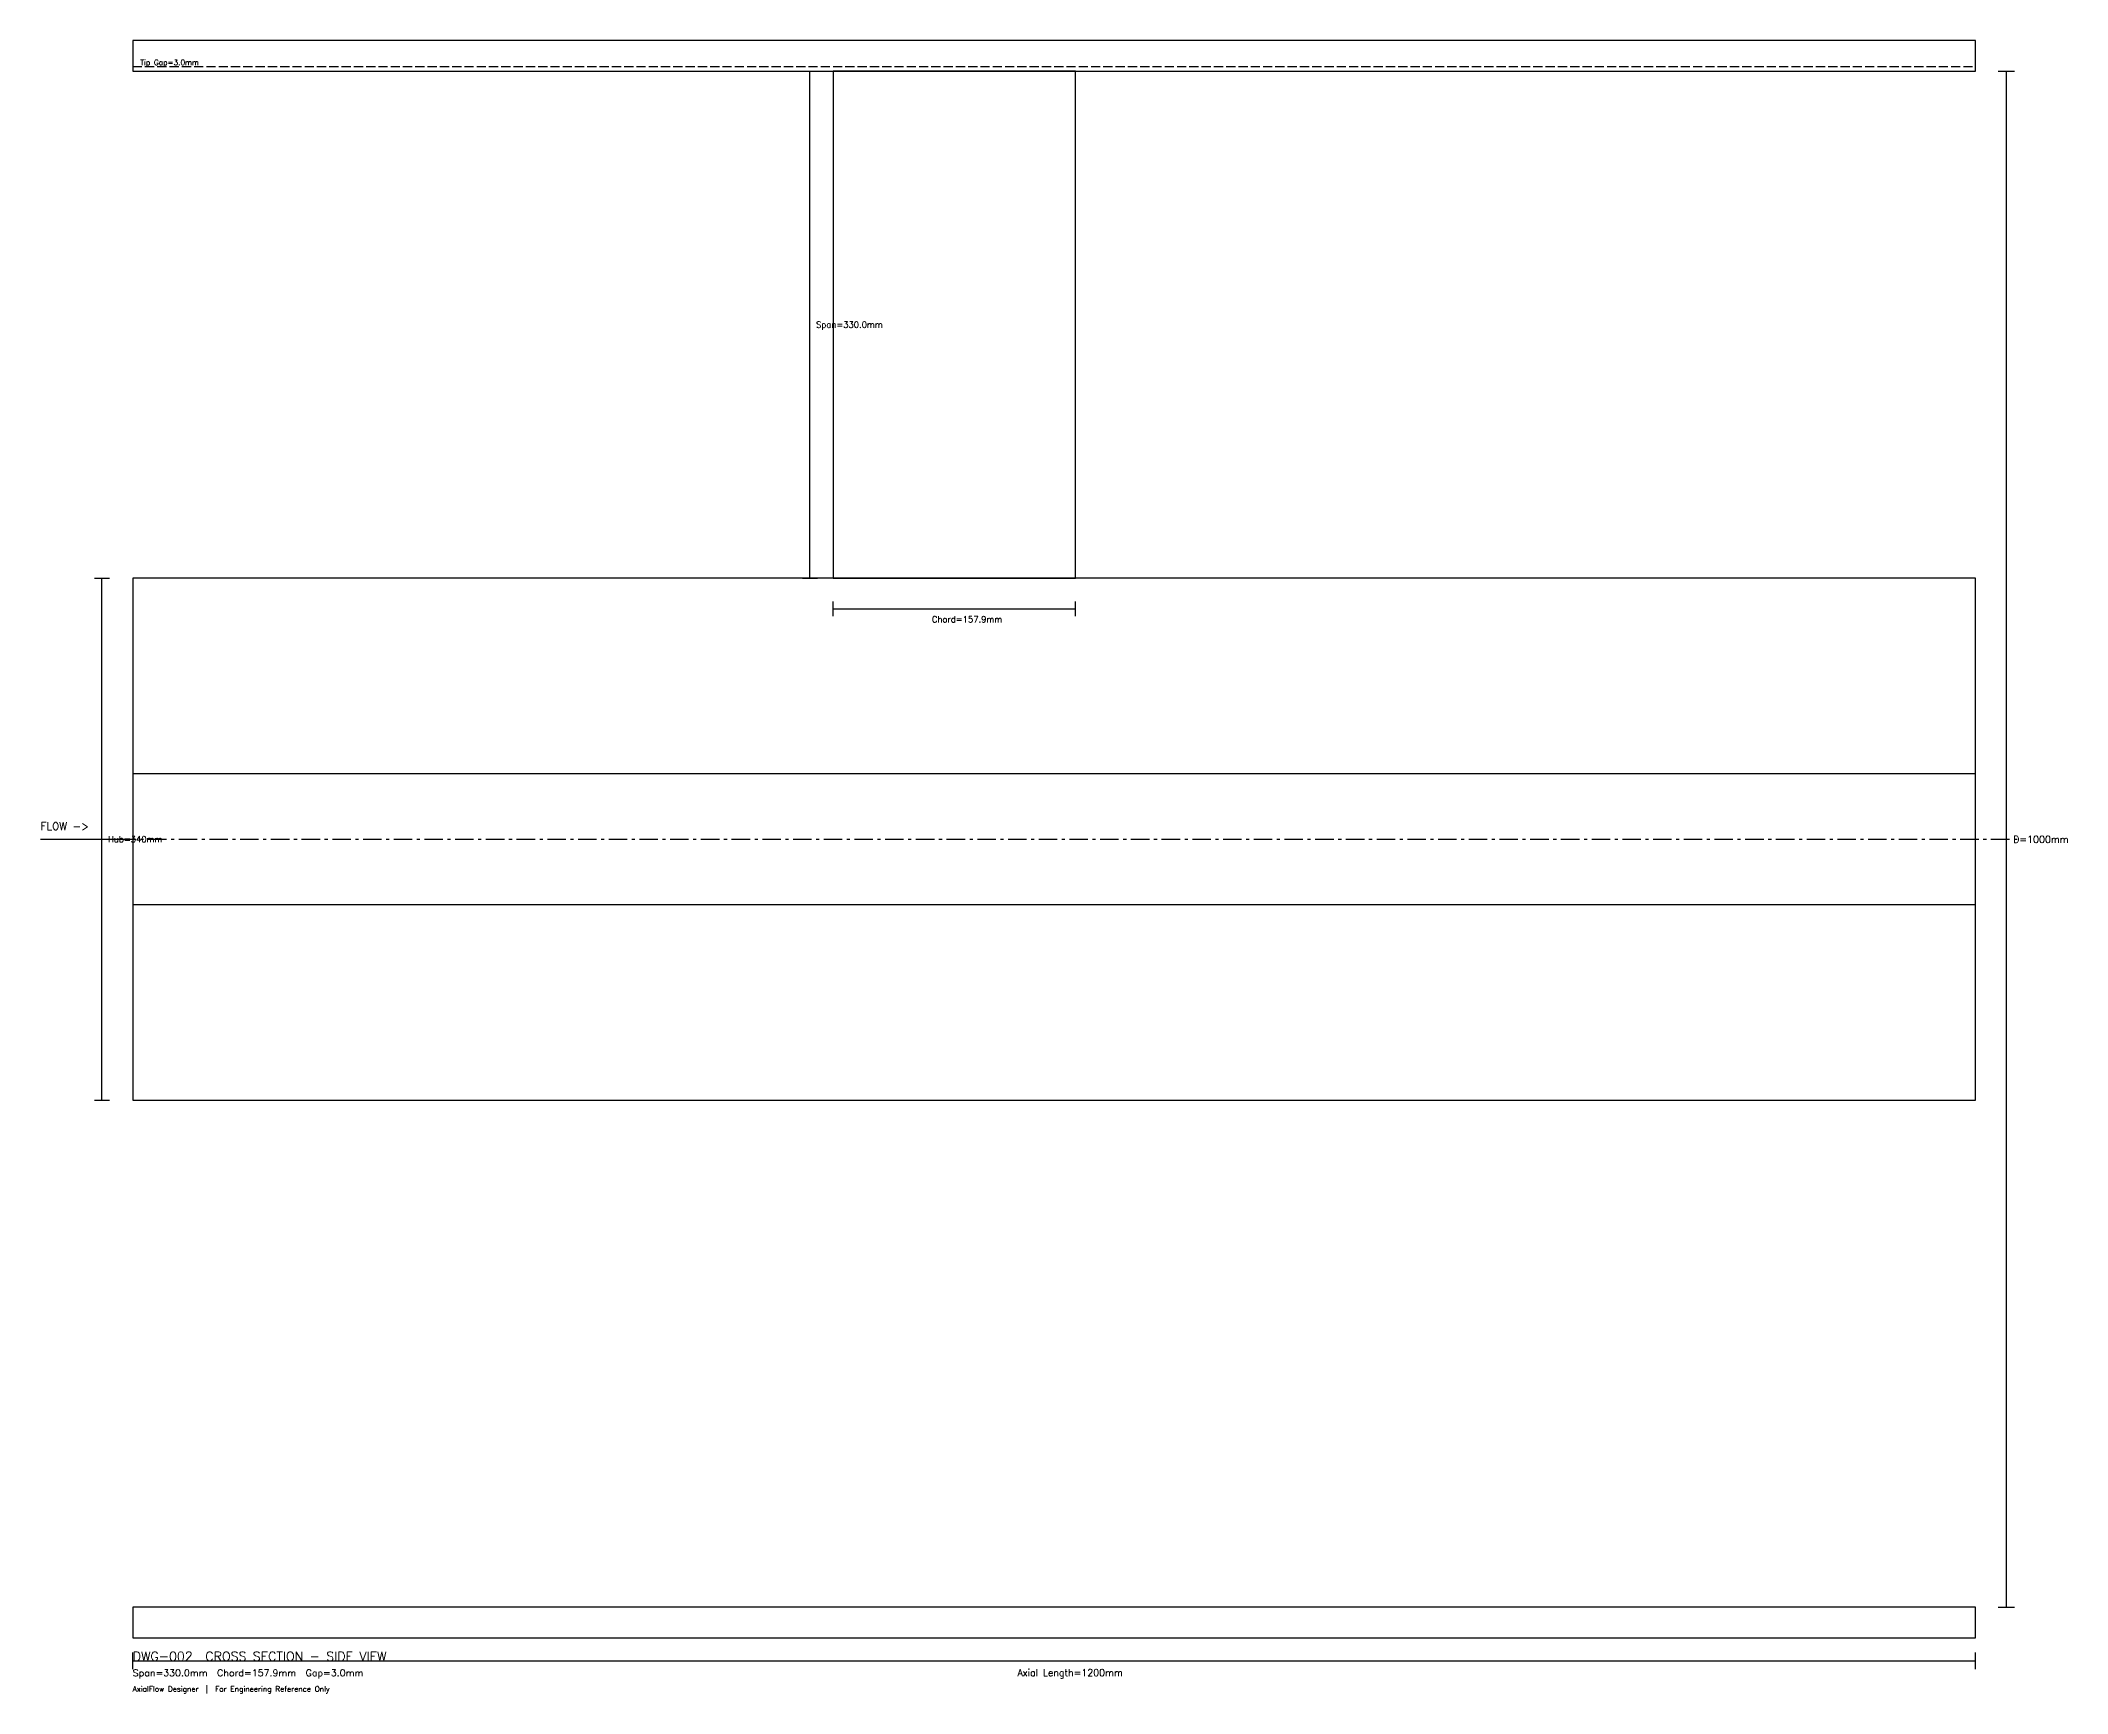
# Model space of a CAD drawing. Extents: x -60 to 1260, y -556 to 520.
import ezdxf

# ---------------------------------------------------------------- set-up
doc = ezdxf.new("R2010")
doc.units = 0
doc.linetypes.add('CENTER', pattern=[20, 12, -3, 2, -3])
doc.linetypes.add('DASHED', pattern=[8, 6, -2])
for name, color, linetype in [('ANNOTATION', 3, 'Continuous'), ('BLADES', 5, 'Continuous'), ('CASING', 8, 'Continuous'), ('CENTERLINE', 1, 'Continuous'), ('DIMENSIONS', 7, 'Continuous'), ('HUB', 9, 'Continuous'), ('TIP_CLEARANCE', 2, 'Continuous'), ('TITLE_BLOCK', 5, 'Continuous')]:
    doc.layers.add(name, color=color, linetype=linetype)
doc.styles.get("Standard").update_dxf_attribs({"font": 'simplex.shx'})

msp = doc.modelspace()

# ---------------------------------------------------------------- linework, layer by layer
at = {"layer": 'ANNOTATION'}
msp.add_line((-60, 0), (-5, 0), dxfattribs=at)
at = {"layer": 'BLADES'}
msp.add_lwpolyline([(456, 170), (613.9, 170), (613.9, 500), (456, 500)], close=True, dxfattribs=at)
at = {"layer": 'CASING'}
for points in [[(0, 500), (1200, 500), (1200, 520), (0, 520)], [(0, -520), (1200, -520), (1200, -500), (0, -500)]]:
    msp.add_lwpolyline(points, close=True, dxfattribs=at)
at = {"layer": 'CENTERLINE', "linetype": 'CENTER'}
msp.add_line((-30, 0), (1230, 0), dxfattribs=at)
at = {"layer": 'CENTERLINE'}
msp.add_lwpolyline([(0, -42.5), (1200, -42.5), (1200, 42.5), (0, 42.5)], close=True, dxfattribs=at)
at = {"layer": 'DIMENSIONS'}
for p, q in [((436.2, 500), (445.8, 500)), ((441, 170), (441, 500)), ((1214.6, 500), (1225.4, 500)), ((1220, -500), (1220, 500)), ((-24.8, 170), (-15.2, 170)), ((-20, -170), (-20, 170)), ((436.2, 170), (445.8, 170)), ((456, 145.2), (456, 154.8)), ((456, 150), (613.9, 150)), ((613.9, 145.2), (613.9, 154.8)), ((-24.8, -170), (-15.2, -170)), ((1214.6, -500), (1225.4, -500)), ((0, -540.4), (0, -529.6)), ((0, -535), (1200, -535)), ((1200, -540.4), (1200, -529.6))]:
    msp.add_line(p, q, dxfattribs=at)
at = {"layer": 'HUB'}
msp.add_lwpolyline([(0, -170), (1200, -170), (1200, 170), (0, 170)], close=True, dxfattribs=at)
at = {"layer": 'TIP_CLEARANCE', "linetype": 'DASHED'}
msp.add_line((0, 503), (1200, 503), dxfattribs=at)

# ---------------------------------------------------------------- texts
at = {"layer": 'ANNOTATION'}
for s, height, p in [('Tip Gap=3.0mm', 3.5, (5, 504)), ('FLOW ->', 5, (-60, 6)), ('Span=330.0mm  Chord=157.9mm  Gap=3.0mm', 4.5, (0, -545)), ('AxialFlow Designer  |  For Engineering Reference Only', 3.5, (0, -555))]:
    msp.add_text(s, height=height, dxfattribs=at).set_placement(p)
at = {"layer": 'DIMENSIONS'}
for s, height, p in [('Span=330.0mm', 4, (445, 333)), ('Chord=157.9mm', 4, (520.39, 141.2)), ('Hub=340mm', 4, (-16, -2)), ('D=1000mm', 4.5, (1224.5, -2.25)), ('Axial Length=1200mm', 4.5, (576.06, -544.9))]:
    msp.add_text(s, height=height, dxfattribs=at).set_placement(p)
at = {"layer": 'TITLE_BLOCK'}
msp.add_text('DWG-002  CROSS SECTION - SIDE VIEW', height=6, dxfattribs=at).set_placement((0, -535))

doc.saveas('drawing.dxf')
